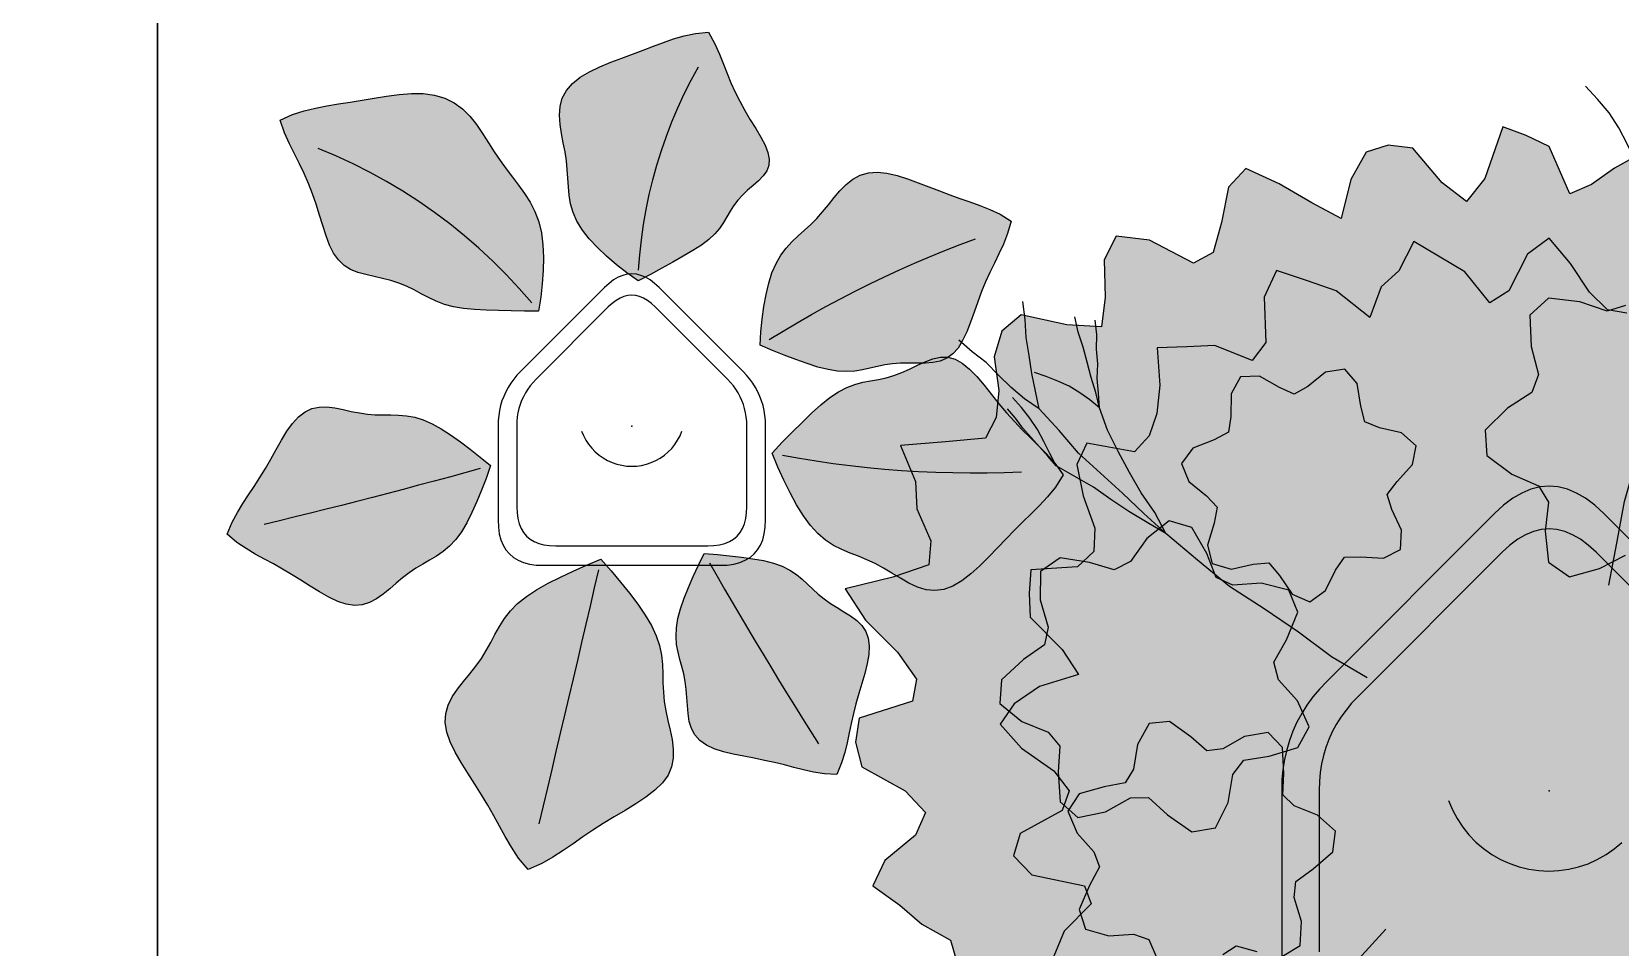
# Model space of a CAD drawing. Header units: millimetres. Extents: x 0 to 7631, y 0 to 3763.
# Drawn here: x 1554 to 2445, y 513 to 1026 of the extents above; entities that cross this region are included whole.
import ezdxf

# ---------------------------------------------------------------- set-up
doc = ezdxf.new("R2010")
doc.units = ezdxf.units.MM
for name, color, linetype, true_color in [('EH-PLANT-FILL', 9, 'Continuous', 0xa6e6bd), ('EH-PLANT-LEAVES', 103, 'Continuous', 0x4dcc7a), ('EH-PLANT-POT', 118, 'Continuous', 0x003b2b), ('EH-PLANT-STEMS', 37, 'Continuous', 0x8c5e36), ('PT Top Left', 52, 'Continuous', 0xcdcd00), ('Walls', 1, 'Continuous', 0xff0000)]:
    doc.layers.add(name, color=color, linetype=linetype, true_color=true_color)
doc.layers.add('Furniture Stretch', color=7, linetype='Continuous')
doc.layers.add('Rooms$Living Room', color=7, linetype='Continuous')

# ---------------------------------------------------------------- blocks, each defined once
blk = doc.blocks.new('EH_PLANT_BUSH')
at = {"layer": 'EH-PLANT-FILL'}
for points in [[(370.939, 0), (357.198, 12.474), (355.994, 24.894), (376.85, 39.609), (396.674, 55.749), (380.766, 67.139), (365.943, 77.784), (357.38, 89.105), (356.213, 102.142), (368.891, 119.86), (375.721, 136.751), (368.229, 148.774), (347.556, 154.742), (327.808, 159.883), (334.781, 178.006), (346.344, 199.962), (341.12, 213.155), (333.237, 224.771), (312.321, 226.915), (293.937, 229.649), (285.77, 239.79), (286.985, 258.403), (295.095, 284.97), (278.401, 288.293), (249.825, 277.458), (235.828, 281.049), (229.798, 294.128), (225.43, 310.278), (222.503, 329.875), (207.612, 332.249), (179.773, 311.376), (163.916, 308.282), (159.248, 326.508), (149.835, 336.535), (141.273, 349.663), (126.781, 348.327), (107.7, 331.465), (92.855, 323.825), (82.379, 330.404), (74.925, 352.495), (66.031, 374.481), (50.094, 356.434), (36.669, 348.878), (23.758, 339.753), (11.68, 334.457), (0, 361.036), (-12.82, 367.105), (-26.014, 372.024), (-36.061, 343.101), (-46.399, 330.148), (-60.076, 340.708), (-76.525, 360.02), (-90.19, 361.73), (-102.619, 357.876), (-111.276, 342.472), (-116.707, 320.649), (-133.082, 329.389), (-151.463, 340.191), (-170.086, 348.727), (-179.808, 338.17), (-183.837, 318.414), (-188.491, 301.648), (-199.429, 295.666), (-224.198, 308.582), (-242.738, 310.691), (-249.641, 297.511), (-249.033, 276.579), (-251.09, 260.011), (-270.426, 261.148), (-296.181, 266.683), (-306.982, 257.588), (-311.272, 243.192), (-308.66, 224.255), (-310.165, 209.209), (-316.129, 197.539), (-338.511, 195.44), (-363.698, 193.382), (-355.439, 173.359), (-354.609, 157.882), (-346.674, 140.065), (-347.908, 126.628), (-368.055, 119.588), (-394.744, 113.191), (-383.384, 95.588), (-365.464, 77.682), (-354.788, 62.559), (-357.038, 50.178), (-386.991, 40.674), (-389.079, 27.207), (-385.446, 13.46), (-361.216, 0), (-349.713, -12.212), (-355.291, -24.844), (-372.572, -39.159), (-379.199, -53.293), (-364.084, -64.198), (-351.766, -74.77), (-335.726, -83.706), (-332.303, -95.286), (-345.005, -112.099), (-344.818, -125.503), (-342.406, -138.341), (-323.749, -144.142), (-299.425, -146.039), (-307.162, -163.321), (-313.806, -181.176), (-313.094, -195.643), (-307.527, -207.43), (-285.733, -207.597), (-265.51, -207.439), (-268.325, -225.151), (-270.053, -243.157), (-268.235, -259.031), (-253.386, -262.389), (-234.955, -260.944), (-223.918, -266.855), (-213.32, -273.037), (-219.326, -301.876), (-219.538, -325.478), (-201.284, -322.121), (-181.66, -314.645), (-170.176, -320.054), (-160.7, -329.483), (-157.995, -354.862), (-148.556, -367.689), (-135.266, -371.641), (-117.666, -362.138), (-102.002, -355.722), (-89.207, -357.791), (-81.328, -382.618), (-70.192, -398.078), (-56.712, -403.528), (-40.733, -387.546), (-25.92, -370.671), (-13.084, -374.677), (0, -392.326), (14.168, -405.727), (28.061, -401.286), (40.392, -384.3), (50.604, -360.066), (64.017, -363.059), (82.018, -385.866), (97.332, -390.379), (109.774, -382.827), (115.146, -354.383), (124.056, -340.842), (139.332, -344.858), (158.301, -355.55), (174.467, -357.711), (178.124, -335.003), (184.362, -319.324), (184.444, -295.173), (197.275, -292.472), (218.912, -301.307), (232.932, -298.14), (240.07, -286.104), (235.515, -261.566), (239.048, -247.541), (246.301, -237.85), (273.386, -246.157), (289.705, -243.092), (286.335, -223.709), (280.152, -203.542), (276.332, -186.388), (287.499, -179.649), (316.753, -182.877), (334.342, -177.773), (327.532, -159.748), (317.021, -141.147), (313.931, -126.836), (328.882, -119.703), (349.178, -113.455), (362.024, -103.809), (360.077, -89.777), (350.724, -74.549), (340.108, -59.97), (349.585, -49.131), (365.891, -38.457), (392.499, -27.446), (387.793, -13.542), (359.574, 0)], [(298.472, 0), (305.719, 12.32), (325.356, 26.265), (333.147, 40.451), (315.593, 51.289), (295.103, 60.246), (282.05, 69.519), (297.434, 86.153), (305.806, 102.093), (301.635, 114.395), (287.988, 122.7), (267.996, 127.166), (254.783, 133.72), (259.292, 149.703), (267.658, 169.257), (268.049, 185.021), (244.332, 183.604), (221.411, 180.776), (206.999, 183.385), (208.252, 200.029), (214.08, 222.88), (202.473, 228.544), (186.692, 228.657), (166.435, 221.485), (153.993, 223.097), (152.783, 241.608), (149.917, 259.663), (141.576, 269.751), (126.147, 265.85), (107.551, 252.432), (92.25, 243.242), (88.253, 264.351), (81.907, 282.777), (71.628, 290.608), (57.293, 280.641), (43.495, 267.638), (32.723, 269.501), (22.549, 279.323), (11.903, 295.382), (0, 309.731), (-12.119, 300.739), (-22.616, 280.149), (-33.195, 273.384), (-47.259, 290.799), (-61.055, 299.066), (-75.873, 307.829), (-84.373, 291.288), (-94.296, 282.451), (-100.597, 265.252), (-119.361, 280.152), (-135.578, 285.725), (-152.972, 291.464), (-159.728, 276.656), (-158.824, 251.161), (-166.48, 241.187), (-187.476, 249.486), (-203.1, 248.752), (-219.808, 248.112), (-218.274, 227.247), (-220.096, 211.405), (-224.399, 198.8), (-232.564, 189.883), (-259.271, 194.83), (-264.927, 182.866), (-261.261, 165.211), (-254.717, 147.061), (-255.266, 133.974), (-264.482, 125.498), (-290.711, 123.861), (-291.607, 110.592), (-291.137, 97.196), (-273.044, 79.088), (-264.002, 65.071), (-285.798, 58.346), (-300.114, 48.773), (-307.836, 37.378), (-295.993, 23.895), (-277.805, 11.195), (-269.185, 0), (-273.107, -11.006), (-296.684, -23.951), (-300.434, -36.479), (-290.111, -47.148), (-260.608, -53.204), (-256.781, -63.291), (-272.017, -78.791), (-277.804, -92.745), (-279.959, -106.175), (-266.745, -113.65), (-248.724, -118.021), (-245.147, -128.663), (-246.92, -142.559), (-251.321, -158.926), (-258.664, -178.543), (-242.787, -182.443), (-224.566, -183.352), (-209.784, -185.852), (-211.723, -203.363), (-217.822, -226.777), (-209.296, -236.247), (-194.276, -237.945), (-175.822, -233.976), (-166.998, -241.938), (-162.077, -256.304), (-161.424, -279.594), (-150.657, -287.053), (-138.907, -292.74), (-118.598, -278.359), (-106.477, -280.757), (-98.022, -293.612), (-91.827, -317.024), (-77.807, -315.676), (-64.49, -315.895), (-47.224, -290.583), (-35.498, -292.351), (-24.621, -304.983), (-12.936, -321.01), (0, -320.787), (12.577, -312.092), (23.885, -295.868), (34.457, -283.778), (46.491, -286.072), (61.702, -302.238), (74.713, -303.123), (85.001, -293.456), (89.897, -269.276), (96.233, -253.745), (111.156, -260.894), (126.735, -267.088), (140.047, -266.837), (147.637, -255.715), (148.718, -235.179), (150.125, -217.493), (167.903, -223.438), (183.283, -224.482), (199.848, -225.582), (201.433, -209.714), (199.204, -191.338), (201.19, -178.239), (211.686, -172.836), (236.769, -177.921), (255.035, -176.038), (246.731, -156.023), (238.564, -137.735), (238.511, -125.18), (256.977, -121.937), (286.201, -121.939), (295.921, -112.228), (288.827, -96.425), (280.492, -81.245), (276.334, -68.11), (296.416, -60.514), (309.275, -50.262), (321.868, -39.082), (316.727, -25.569), (300.373, -12.105), (291.297, 0)], [(130.507, 202.046), (129.591, 212.723), (138.173, 226.543), (144.076, 243.134), (137.095, 255.457), (119.849, 258.732), (103.492, 258.144), (94.573, 264.084), (89.119, 279.41), (79.828, 294.371), (65.841, 296.596), (52.527, 285.154), (42.789, 271.999), (32.584, 268.73), (17.201, 274.021), (-0.288, 276.084), (-10.749, 266.536), (-10.104, 248.994), (-5.89, 233.178), (-9.698, 223.161), (-23.426, 214.433), (-35.943, 202.046), (-35, 187.914), (-20.883, 177.481), (-5.89, 170.914), (-0.433, 161.692), (-2.168, 145.517), (-0.288, 128.007), (11.348, 119.934), (28.308, 124.466), (42.789, 132.093), (53.402, 130.61), (64.966, 119.169), (79.828, 109.721), (93.395, 113.785), (100.426, 129.87), (103.492, 145.948), (111.268, 153.321), (127.424, 155.229), (144.076, 160.957), (149.358, 174.099), (141.166, 189.624)], [(-85.309, 173.307), (-76.685, 182.744), (-74.61, 193.26), (-82.773, 200.528), (-95.172, 203.391), (-103.355, 206.656), (-105.636, 215.517), (-107.637, 228.144), (-114.566, 236.322), (-125.337, 234.472), (-135.306, 226.563), (-142.961, 222.201), (-151.311, 225.941), (-162.431, 232.25), (-173.145, 231.932), (-178.413, 222.357), (-178.446, 209.632), (-179.808, 200.927), (-187.939, 196.732), (-199.804, 191.971), (-206.236, 183.396), (-202.035, 173.307), (-192.106, 165.347), (-186.15, 158.855), (-187.939, 149.883), (-191.615, 137.638), (-188.921, 127.263), (-178.413, 124.257), (-166, 127.056), (-157.21, 127.666), (-151.311, 120.673), (-144.029, 110.164), (-134.238, 105.802), (-125.337, 112.142), (-119.786, 123.593), (-114.782, 130.845), (-105.636, 131.098), (-92.88, 130.239), (-83.365, 135.173), (-82.773, 146.086), (-88.264, 157.565), (-90.814, 165.999)], [(-151.856, 62.191), (-154.363, 72.049), (-147.227, 84.566), (-140.976, 100.134), (-146.051, 112.449), (-161.526, 116.229), (-177.425, 115.285), (-186.695, 119.471), (-192.032, 132.855), (-200.306, 147.448), (-213.098, 151.159), (-225.702, 141.416), (-234.876, 128.398), (-243.929, 123.76), (-257.72, 127.932), (-274.289, 130.562), (-285.166, 122.874), (-285.407, 106.945), (-280.949, 91.656), (-282.967, 81.687), (-294.828, 73.505), (-307.214, 62.191), (-307.986, 48.894), (-295.682, 38.774), (-280.949, 32.727), (-274.413, 24.933), (-275.412, 10.559), (-274.289, -6.179), (-264.374, -15.073), (-248.79, -11.764), (-234.876, -4.015), (-224.708, -3.765), (-214.092, -13.507), (-200.306, -23.065), (-187.17, -20.858), (-180.042, -6.612), (-177.425, 9.098), (-171.28, 17.204), (-157.045, 19.429), (-140.976, 24.249), (-134.512, 35.894), (-141.205, 50.35)], [(-121.391, -34.166), (-119.856, -22.662), (-129.918, -13.726), (-142.931, -8.521), (-149.328, -2.221), (-148.864, 9.74), (-149.552, 24.309), (-157.589, 32.682), (-170.849, 30.387), (-183.032, 23.458), (-191.946, 22.385), (-201.008, 30.206), (-212.827, 38.751), (-224.385, 37.687), (-230.857, 25.89), (-233.036, 12.045), (-237.755, 4.406), (-249.52, 2.197), (-263.57, -1.715), (-269.944, -11.414), (-264.756, -23.831), (-255.291, -34.166), (-252.26, -42.619), (-257.869, -53.194), (-263.57, -66.618), (-259.961, -77.649), (-247.019, -81.334), (-233.036, -80.378), (-224.539, -83.278), (-219.768, -94.257), (-212.827, -107.084), (-201.952, -111.14), (-191.002, -103.319), (-183.032, -91.791), (-175.466, -86.956), (-163.908, -90.07), (-149.552, -92.642), (-139.6, -86.669), (-138.887, -73.231), (-142.931, -59.812), (-141.994, -50.882), (-132.353, -43.787)]]:
    blk.add_hatch(color=256, dxfattribs=at).paths.add_polyline_path(points, flags=0)
at = {"layer": 'EH-PLANT-LEAVES'}
for points in [[(50.094, 356.434), (36.669, 348.878), (23.758, 339.753), (11.68, 334.457), (0, 361.036), (-12.82, 367.105), (-26.014, 372.024), (-36.061, 343.101), (-46.399, 330.148), (-60.076, 340.708), (-76.525, 360.02), (-90.19, 361.73), (-102.619, 357.876), (-111.276, 342.472), (-116.707, 320.649), (-133.082, 329.389), (-151.463, 340.191), (-170.086, 348.727), (-179.808, 338.17), (-183.837, 318.414), (-188.491, 301.648), (-199.429, 295.666), (-224.198, 308.582), (-242.738, 310.691), (-249.641, 297.511), (-249.033, 276.579), (-251.09, 260.011), (-270.426, 261.148), (-296.181, 266.683), (-306.982, 257.588), (-311.272, 243.192), (-308.66, 224.255), (-310.165, 209.209), (-316.129, 197.539), (-338.511, 195.44), (-363.698, 193.382), (-355.439, 173.359), (-354.609, 157.882), (-346.674, 140.065), (-347.908, 126.628), (-368.055, 119.588), (-394.744, 113.191), (-383.384, 95.588), (-365.464, 77.682), (-354.788, 62.559), (-357.038, 50.178), (-386.991, 40.674), (-389.079, 27.207), (-385.446, 13.46), (-361.216, 0), (-349.713, -12.212), (-355.291, -24.844), (-372.572, -39.159), (-379.199, -53.293), (-364.084, -64.198), (-351.766, -74.77), (-335.726, -83.706), (-332.303, -95.286)], [(43.495, 267.638), (32.723, 269.501), (22.549, 279.323), (11.903, 295.382), (0, 309.731), (-12.119, 300.739), (-22.616, 280.149), (-33.195, 273.384), (-47.259, 290.799), (-61.055, 299.066), (-75.873, 307.829), (-84.373, 291.288), (-94.296, 282.451), (-100.597, 265.252), (-119.361, 280.152), (-135.578, 285.725), (-152.972, 291.464), (-159.728, 276.656), (-158.824, 251.161), (-166.48, 241.187), (-187.476, 249.486), (-203.1, 248.752), (-219.808, 248.112), (-218.274, 227.247), (-220.096, 211.405), (-224.399, 198.8), (-232.564, 189.883), (-259.271, 194.83), (-264.927, 182.866), (-261.261, 165.211), (-254.717, 147.061), (-255.266, 133.974), (-264.482, 125.498), (-290.711, 123.861), (-291.607, 110.592), (-291.137, 97.196), (-273.044, 79.088), (-264.002, 65.071), (-285.798, 58.346), (-300.114, 48.773), (-307.836, 37.378), (-295.993, 23.895), (-277.805, 11.195), (-269.185, 0), (-273.107, -11.006), (-296.684, -23.951), (-300.434, -36.479), (-290.111, -47.148), (-260.608, -53.204), (-256.781, -63.291), (-272.017, -78.791), (-277.804, -92.745)], [(42.789, 271.999), (32.584, 268.73), (17.201, 274.021), (-0.288, 276.084), (-10.749, 266.536), (-10.104, 248.994), (-5.89, 233.178), (-9.698, 223.161), (-23.426, 214.433), (-35.943, 202.046), (-35, 187.914), (-20.883, 177.481), (-5.89, 170.914), (-0.433, 161.692), (-2.168, 145.517), (-0.288, 128.007), (11.348, 119.934), (28.308, 124.466), (42.789, 132.093)], [(-183.032, -91.791), (-175.466, -86.956), (-163.908, -90.07)], [(-149.552, -92.642), (-139.6, -86.669), (-138.887, -73.231), (-142.931, -59.812), (-141.994, -50.882), (-132.353, -43.787), (-121.391, -34.166), (-119.856, -22.662), (-129.918, -13.726), (-142.931, -8.521), (-149.328, -2.221), (-148.864, 9.74), (-149.552, 24.309), (-157.589, 32.682), (-170.849, 30.387), (-183.032, 23.458), (-191.946, 22.385), (-201.008, 30.206), (-212.827, 38.751), (-224.385, 37.687), (-230.857, 25.89), (-233.036, 12.045), (-237.755, 4.406), (-249.52, 2.197), (-263.57, -1.715), (-269.944, -11.414), (-264.756, -23.831), (-255.291, -34.166), (-252.26, -42.619), (-257.869, -53.194), (-263.57, -66.618), (-259.961, -77.649), (-247.019, -81.334), (-233.036, -80.378), (-224.539, -83.278), (-219.768, -94.257)]]:
    blk.add_lwpolyline(points, dxfattribs=at)
for points in [[(-85.309, 173.307), (-76.685, 182.744), (-74.61, 193.26), (-82.773, 200.528), (-95.172, 203.391), (-103.355, 206.656), (-105.636, 215.517), (-107.637, 228.144), (-114.566, 236.322), (-125.337, 234.472), (-135.306, 226.563), (-142.961, 222.201), (-151.311, 225.941), (-162.431, 232.25), (-173.145, 231.932), (-178.413, 222.357), (-178.446, 209.632), (-179.808, 200.927), (-187.939, 196.732), (-199.804, 191.971), (-206.236, 183.396), (-202.035, 173.307), (-192.106, 165.347), (-186.15, 158.855), (-187.939, 149.883), (-191.615, 137.638), (-188.921, 127.263), (-178.413, 124.257), (-166, 127.056), (-157.21, 127.666), (-151.311, 120.673), (-144.029, 110.164), (-134.238, 105.802), (-125.337, 112.142), (-119.786, 123.593), (-114.782, 130.845), (-105.636, 131.098), (-92.88, 130.239), (-83.365, 135.173), (-82.773, 146.086), (-88.264, 157.565), (-90.814, 165.999)], [(-151.856, 62.191), (-154.363, 72.049), (-147.227, 84.566), (-140.976, 100.134), (-146.051, 112.449), (-161.526, 116.229), (-177.425, 115.285), (-186.695, 119.471), (-192.032, 132.855), (-200.306, 147.448), (-213.098, 151.159), (-225.702, 141.416), (-234.876, 128.398), (-243.929, 123.76), (-257.72, 127.932), (-274.289, 130.562), (-285.166, 122.874), (-285.407, 106.945), (-280.949, 91.656), (-282.967, 81.687), (-294.828, 73.505), (-307.214, 62.191), (-307.986, 48.894), (-295.682, 38.774), (-280.949, 32.727), (-274.413, 24.933), (-275.412, 10.559), (-274.289, -6.179), (-264.374, -15.073), (-248.79, -11.764), (-234.876, -4.015), (-224.708, -3.765), (-214.092, -13.507), (-200.306, -23.065), (-187.17, -20.858), (-180.042, -6.612), (-177.425, 9.098), (-171.28, 17.204), (-157.045, 19.429), (-140.976, 24.249), (-134.512, 35.894), (-141.205, 50.35)]]:
    blk.add_lwpolyline(points, close=True, dxfattribs=at)
at = {"layer": 'EH-PLANT-POT'}
for points in [[(124.756, 61.244), (30.653, 155.347), (25.544, 160.03), (20.435, 163.862), (15.327, 166.842), (10.218, 168.971), (5.109, 170.248), (0, 170.673), (-5.109, 170.248), (-10.218, 168.971), (-15.327, 166.842), (-20.435, 163.862), (-25.544, 160.03), (-30.653, 155.347), (-124.756, 61.244), (-128.788, 56.964), (-132.47, 52.539), (-135.8, 47.968), (-138.781, 43.253), (-141.41, 38.392), (-143.689, 33.386), (-145.617, 28.235), (-147.195, 22.938), (-148.422, 17.496), (-149.299, 11.91), (-149.825, 6.177), (-150, 0.3), (-150, -105)], [(107.29, 52.67), (26.362, 133.598), (21.968, 137.626), (17.574, 140.921), (13.181, 143.484), (8.787, 145.315), (4.394, 146.413), (0, 146.779), (-4.394, 146.413), (-8.787, 145.315), (-13.181, 143.484), (-17.574, 140.921), (-21.968, 137.626), (-26.362, 133.598), (-107.29, 52.67), (-110.758, 48.989), (-113.924, 45.183), (-116.788, 41.253), (-119.351, 37.197), (-121.613, 33.017), (-123.573, 28.712), (-125.231, 24.282), (-126.588, 19.727), (-127.643, 15.047), (-128.397, 10.242), (-128.849, 5.313), (-129, 0.258), (-129, -90.3)], [(-56.395, -5.484), (-54.227, -10.679), (-51.582, -15.647), (-48.484, -20.346), (-44.958, -24.734), (-41.037, -28.772), (-36.754, -32.425), (-32.149, -35.66), (-27.26, -38.45), (-22.131, -40.769), (-16.808, -42.598), (-11.336, -43.919), (-5.765, -44.722), (-0.143, -45), (5.48, -44.749), (11.055, -43.973), (16.532, -42.677), (21.864, -40.874), (27.004, -38.58), (31.906, -35.813), (36.527, -32.6), (40.827, -28.968)]]:
    blk.add_lwpolyline(points, dxfattribs=at)
at = {"layer": 'EH-PLANT-STEMS'}
for points in [[(52.795, 344.749), (48.129, 353.606), (43.746, 362.606), (39.177, 371.513), (33.581, 379.814), (27.116, 387.457), (20.394, 394.876)], [(-285.985, 214.026), (-287.974, 223.963), (-290.047, 233.883), (-291.557, 243.905), (-293.217, 253.902), (-293.933, 264.011), (-295.074, 274.081)], [(-252.13, 214.576), (-254.3, 223.119), (-256.922, 231.534), (-259.02, 240.095), (-261.368, 248.591), (-264.117, 256.965), (-266.044, 265.566)], [(-252.13, 214.576), (-252.71, 222.78), (-253.415, 230.975), (-253.148, 239.195), (-253.783, 247.395), (-253.659, 255.619), (-254.668, 263.782)], [(-285.985, 214.026), (-294.143, 219.62), (-301.733, 225.963), (-308.876, 232.806), (-315.753, 239.916), (-323.518, 246.044), (-330.995, 252.52)], [(33.413, 115.254), (38.015, 138.641), (42.296, 162.088), (48.796, 185.02), (57.379, 207.256), (64.911, 229.87), (69.266, 253.304)], [(-252.13, 214.576), (-257.512, 219.023), (-263.287, 222.946), (-269.2, 226.657), (-275.533, 229.596), (-282.004, 232.216), (-288.631, 234.411)], [(-276.538, 182.163), (-281.161, 187.421), (-285.743, 192.715), (-290.482, 197.869), (-295.087, 203.143), (-299.237, 208.782), (-303.795, 214.096)], [(-276.538, 182.163), (-279.982, 188.923), (-283.321, 195.736), (-287.011, 202.364), (-291.171, 208.709), (-295.838, 214.691), (-300.968, 220.281)], [(-214.927, 144.188), (-227.217, 155.383), (-239.292, 166.811), (-251.563, 178.027), (-263.869, 189.205), (-274.714, 201.805), (-285.985, 214.026)], [(-214.927, 144.188), (-221.204, 155.926), (-228.811, 166.849), (-235.431, 178.398), (-241.711, 190.135), (-247.691, 202.027), (-252.13, 214.576)], [(-214.927, 144.188), (-225.344, 150.287), (-235.712, 156.47), (-245.787, 163.12), (-255.577, 170.184), (-266.084, 176.127), (-276.538, 182.163)], [(-101.993, 63.226), (-121.983, 75.009), (-140.567, 88.906), (-159.776, 101.924), (-179.352, 114.384), (-197.215, 129.196), (-214.927, 144.188)], [(-91.537, -77.594), (-106.94, -94.418), (-121.361, -112.089), (-133.448, -131.432), (-143.729, -151.793), (-155.014, -171.615), (-168.528, -189.989)]]:
    blk.add_lwpolyline(points, dxfattribs=at)
blk = doc.blocks.new('EH_PLANT_BROADLEAF')
at = {"layer": 'EH-PLANT-FILL'}
for points in [[(3.559, 81.43), (-2.852, 85.895), (-8.628, 90.481), (-14.147, 95.199), (-19.286, 100.028), (-23.863, 104.935), (-27.715, 109.88), (-30.737, 114.822), (-32.915, 119.729), (-34.326, 124.584), (-35.134, 129.388), (-35.556, 134.16), (-35.826, 138.934), (-36.152, 143.752), (-36.675, 148.65), (-37.448, 153.65), (-38.413, 158.75), (-39.418, 163.918), (-40.236, 169.093), (-40.602, 174.192), (-40.256, 179.117), (-38.989, 183.773), (-36.674, 188.079), (-33.287, 191.987), (-28.912, 195.48), (-23.72, 198.584), (-17.945, 201.356), (-11.842, 203.875), (-5.647, 206.227), (0.463, 208.485), (6.388, 210.697), (12.124, 212.874), (17.75, 214.986), (23.41, 216.964), (29.297, 218.706), (35.644, 220.077), (43.057, 220.72), (46.606, 214.229), (49.179, 208.418), (51.384, 202.932), (53.453, 197.636), (55.578, 192.429), (57.907, 187.244), (60.518, 182.052), (63.406, 176.865), (66.474, 171.731), (69.543, 166.726), (72.38, 161.936), (74.729, 157.442), (76.357, 153.302), (77.093, 149.542), (76.854, 146.149), (75.663, 143.074), (73.649, 140.237), (71.021, 137.545), (68.039, 134.902), (64.968, 132.225), (62.036, 129.454), (59.397, 126.559), (57.105, 123.54), (55.111, 120.419), (53.272, 117.234), (51.382, 114.027), (49.206, 110.835), (46.527, 107.677), (43.183, 104.556), (39.095, 101.456), (34.28, 98.346), (28.84, 95.186), (22.94, 91.938), (16.761, 88.571), (10.427, 85.064)], [(-52.359, 64.514), (-60.185, 64.508), (-67.566, 64.673), (-74.767, 64.799), (-81.712, 64.964), (-88.285, 65.292), (-94.389, 65.901), (-99.973, 66.877), (-105.042, 68.253), (-109.664, 69.999), (-113.955, 72.027), (-118.06, 74.202), (-122.129, 76.373), (-126.288, 78.395), (-130.616, 80.161), (-135.136, 81.628), (-139.808, 82.825), (-144.538, 83.86), (-149.195, 84.899), (-153.635, 86.15), (-157.727, 87.825), (-161.375, 90.108), (-164.534, 93.129), (-167.215, 96.937), (-169.489, 101.497), (-171.464, 106.697), (-173.276, 112.364), (-175.062, 118.3), (-176.94, 124.312), (-178.994, 130.247), (-181.265, 136.014), (-183.751, 141.601), (-186.409, 147.073), (-189.175, 152.56), (-191.97, 158.24), (-194.706, 164.341), (-197.158, 171.457), (-190.294, 174.667), (-183.767, 176.736), (-177.356, 178.257), (-170.973, 179.46), (-164.542, 180.524), (-157.999, 181.578), (-151.305, 182.69), (-144.459, 183.847), (-137.502, 184.961), (-130.52, 185.878), (-123.635, 186.406), (-116.983, 186.349), (-110.703, 185.535), (-104.905, 183.852), (-99.66, 181.267), (-94.981, 177.83), (-90.826, 173.671), (-87.099, 168.976), (-83.671, 163.958), (-80.4, 158.826), (-77.155, 153.748), (-73.846, 148.831), (-70.433, 144.108), (-66.939, 139.534), (-63.446, 135.006), (-60.083, 130.38), (-56.998, 125.504), (-54.339, 120.246), (-52.225, 114.52), (-50.722, 108.297), (-49.839, 101.61), (-49.525, 94.547), (-49.684, 87.228), (-50.204, 79.777), (-51.006, 72.276)], [(71.916, 45.285), (72.367, 52.869), (73.169, 60.012), (74.132, 67.012), (75.31, 73.77), (76.784, 80.137), (78.627, 85.976), (80.877, 91.196), (83.533, 95.775), (86.548, 99.771), (89.842, 103.309), (93.308, 106.564), (96.839, 109.729), (100.339, 112.976), (103.747, 116.43), (107.044, 120.137), (110.256, 124.055), (113.452, 128.056), (116.73, 131.945), (120.201, 135.488), (123.971, 138.452), (128.121, 140.64), (132.696, 141.923), (137.696, 142.261), (143.076, 141.71), (148.76, 140.406), (154.644, 138.547), (160.623, 136.356), (166.6, 134.043), (172.506, 131.773), (178.303, 129.637), (183.991, 127.646), (189.603, 125.724), (195.196, 123.731), (200.844, 121.478), (206.632, 118.727), (212.783, 114.859), (210.755, 107.902), (208.381, 102.016), (205.885, 96.583), (203.352, 91.365), (200.856, 86.172), (198.454, 80.864), (196.18, 75.368), (194.033, 69.691), (191.977, 63.927), (189.942, 58.241), (187.832, 52.841), (185.541, 47.953), (182.967, 43.772), (180.033, 40.436), (176.695, 38.002), (172.952, 36.427), (168.851, 35.585), (164.473, 35.279), (159.922, 35.274), (155.312, 35.338), (150.739, 35.275), (146.274, 34.957), (141.943, 34.344), (137.727, 33.481), (133.563, 32.492), (129.359, 31.551), (125.006, 30.851), (120.399, 30.565), (115.456, 30.82), (110.131, 31.674), (104.423, 33.104), (98.372, 35.02), (92.049, 37.286), (85.536, 39.751), (78.888, 42.318)], [(78.645, -15.209), (84.418, -9.01), (89.999, -3.375), (95.468, 2.097), (100.808, 7.276), (105.995, 11.968), (111.012, 15.995), (115.855, 19.242), (120.538, 21.687), (125.087, 23.409), (129.537, 24.58), (133.927, 25.43), (138.292, 26.212), (142.658, 27.152), (147.038, 28.409), (151.431, 30.041), (155.825, 31.992), (160.203, 34.096), (164.542, 36.1), (168.825, 37.709), (173.041, 38.624), (177.192, 38.602), (181.286, 37.485), (185.344, 35.23), (189.391, 31.915), (193.452, 27.721), (197.55, 22.903), (201.703, 17.746), (205.919, 12.516), (210.201, 7.419), (214.547, 2.571), (218.953, -2.019), (223.415, -6.444), (227.934, -10.879), (232.517, -15.559), (237.179, -20.774), (241.961, -27.281), (237.632, -34.126), (233.181, -39.621), (228.649, -44.524), (224.052, -49.124), (219.397, -53.657), (214.685, -58.297), (209.914, -63.136), (205.079, -68.167), (200.178, -73.273), (195.215, -78.249), (190.198, -82.827), (185.147, -86.724), (180.083, -89.684), (175.032, -91.526), (170.021, -92.173), (165.069, -91.668), (160.187, -90.166), (155.375, -87.915), (150.624, -85.209), (145.915, -82.347), (141.229, -79.58), (136.546, -77.074), (131.856, -74.886), (127.158, -72.957), (122.466, -71.129), (117.805, -69.176), (113.212, -66.845), (108.725, -63.904), (104.379, -60.184), (100.203, -55.604), (96.209, -50.188), (92.393, -44.05), (88.741, -37.367), (85.227, -30.334), (81.835, -23.081)], [(-79.275, -22.154), (-81.698, -29.266), (-84.277, -35.862), (-86.916, -42.282), (-89.644, -48.418), (-92.505, -54.106), (-95.539, -59.198), (-98.769, -63.599), (-102.197, -67.29), (-105.803, -70.343), (-109.546, -72.9), (-113.372, -75.158), (-117.223, -77.331), (-121.049, -79.61), (-124.813, -82.129), (-128.505, -84.936), (-132.137, -87.983), (-135.748, -91.132), (-139.391, -94.17), (-143.132, -96.847), (-147.033, -98.915), (-151.145, -100.168), (-155.5, -100.473), (-160.103, -99.797), (-164.936, -98.202), (-169.956, -95.841), (-175.107, -92.929), (-180.329, -89.704), (-185.564, -86.389), (-190.769, -83.158), (-195.92, -80.108), (-201.017, -77.245), (-206.078, -74.491), (-211.142, -71.698), (-216.255, -68.668), (-221.476, -65.156), (-226.958, -60.521), (-224.199, -53.898), (-221.181, -48.388), (-218.057, -43.354), (-214.886, -38.547), (-211.715, -33.771), (-208.581, -28.878), (-205.503, -23.79), (-202.481, -18.513), (-199.492, -13.144), (-196.49, -7.856), (-193.421, -2.873), (-190.223, 1.566), (-186.838, 5.248), (-183.227, 8.019), (-179.37, 9.817), (-175.272, 10.675), (-170.965, 10.727), (-166.5, 10.177), (-161.939, 9.275), (-157.347, 8.27), (-152.78, 7.375), (-148.274, 6.728), (-143.843, 6.377), (-139.475, 6.275), (-135.135, 6.286), (-130.772, 6.22), (-126.328, 5.864), (-121.75, 5.02), (-116.996, 3.545), (-112.045, 1.37), (-106.901, -1.489), (-101.587, -4.936), (-96.141, -8.823), (-90.609, -12.985), (-85.019, -17.316)], [(-17.31, -74.63), (-11.505, -81.067), (-6.299, -87.368), (-1.296, -93.624), (3.377, -99.804), (7.534, -105.867), (11, -111.77), (13.668, -117.489), (15.518, -123.018), (16.63, -128.375), (17.173, -133.601), (17.374, -138.747), (17.479, -143.871), (17.71, -149.025), (18.221, -154.245), (19.067, -159.544), (20.194, -164.909), (21.44, -170.304), (22.561, -175.669), (23.269, -180.939), (23.278, -186.044), (22.351, -190.93), (20.337, -195.559), (17.196, -199.923), (13.004, -204.037), (7.936, -207.945), (2.24, -211.702), (-3.809, -215.375), (-9.955, -219.023), (-15.997, -222.694), (-21.826, -226.414), (-27.433, -230.185), (-32.907, -233.985), (-38.421, -237.776), (-44.199, -241.502), (-50.525, -245.096), (-58.131, -248.384), (-63.444, -242.025), (-67.477, -235.972), (-70.964, -230.051), (-74.188, -224.193), (-77.375, -218.346), (-80.695, -212.468), (-84.239, -206.539), (-87.998, -200.561), (-91.862, -194.559), (-95.631, -188.581), (-99.048, -182.689), (-101.838, -176.945), (-103.754, -171.409), (-104.621, -166.121), (-104.361, -161.098), (-103.017, -156.332), (-100.738, -151.785), (-97.761, -147.401), (-94.373, -143.114), (-90.861, -138.854), (-87.47, -134.566), (-84.361, -130.211), (-81.589, -125.776), (-79.099, -121.275), (-76.735, -116.744), (-74.278, -112.234), (-71.48, -107.804), (-68.113, -103.505), (-64.011, -99.377), (-59.093, -95.439), (-53.377, -91.685), (-46.973, -88.09), (-40.053, -84.612), (-32.805, -81.209), (-25.356, -77.851)], [(40.68, -71.469), (47.978, -71.916), (54.814, -72.609), (61.493, -73.376), (67.919, -74.274), (73.948, -75.387), (79.45, -76.792), (84.341, -78.54), (88.61, -80.641), (92.317, -83.064), (95.594, -85.733), (98.613, -88.55), (101.562, -91.404), (104.611, -94.196), (107.876, -96.857), (111.399, -99.36), (115.137, -101.729), (118.968, -104.036), (122.706, -106.394), (126.134, -108.932), (129.036, -111.783), (131.234, -115.057), (132.616, -118.827), (133.152, -123.113), (132.903, -127.885), (132.001, -133.064), (130.636, -138.538), (129.015, -144.182), (127.331, -149.877), (125.736, -155.531), (124.311, -161.091), (123.063, -166.554), (121.923, -171.96), (120.765, -177.39), (119.417, -182.95), (117.67, -188.774), (114.977, -195.209), (108.005, -194.862), (101.988, -193.898), (96.38, -192.664), (90.969, -191.296), (85.585, -189.898), (80.101, -188.552), (74.45, -187.298), (68.636, -186.131), (62.742, -185.001), (56.92, -183.815), (51.362, -182.453), (46.277, -180.791), (41.852, -178.717), (38.221, -176.151), (35.445, -173.064), (33.493, -169.477), (32.254, -165.46), (31.55, -161.126), (31.165, -156.606), (30.881, -152.03), (30.513, -147.512), (29.938, -143.121), (29.113, -138.884), (28.082, -134.773), (26.96, -130.718), (25.916, -126.621), (25.138, -122.372), (24.8, -117.87), (25.032, -113.043), (25.895, -107.857), (27.377, -102.323), (29.396, -96.491), (31.82, -90.44), (34.506, -84.253), (37.358, -77.987)]]:
    blk.add_hatch(color=256, dxfattribs=at).paths.add_polyline_path(points, flags=0)
at = {"layer": 'EH-PLANT-LEAVES', "color": 103, "true_color": 0x4dcc7a}
for points in [[(3.559, 81.43), (-2.852, 85.895), (-8.628, 90.481), (-14.147, 95.199), (-19.286, 100.028), (-23.863, 104.935), (-27.715, 109.88), (-30.737, 114.822), (-32.915, 119.729), (-34.326, 124.584), (-35.134, 129.388), (-35.556, 134.16), (-35.826, 138.934), (-36.152, 143.752), (-36.675, 148.65), (-37.448, 153.65), (-38.413, 158.75), (-39.418, 163.918), (-40.236, 169.093), (-40.602, 174.192), (-40.256, 179.117), (-38.989, 183.773), (-36.674, 188.079), (-33.287, 191.987), (-28.912, 195.48), (-23.72, 198.584), (-17.945, 201.356), (-11.842, 203.875), (-5.647, 206.227), (0.463, 208.485), (6.388, 210.697), (12.124, 212.874), (17.75, 214.986), (23.41, 216.964), (29.297, 218.706), (35.644, 220.077), (43.057, 220.72), (46.606, 214.229), (49.179, 208.418), (51.384, 202.932), (53.453, 197.636), (55.578, 192.429), (57.907, 187.244), (60.518, 182.052), (63.406, 176.865), (66.474, 171.731), (69.543, 166.726), (72.38, 161.936), (74.729, 157.442), (76.357, 153.302), (77.093, 149.542), (76.854, 146.149), (75.663, 143.074), (73.649, 140.237), (71.021, 137.545), (68.039, 134.902), (64.968, 132.225), (62.036, 129.454), (59.397, 126.559), (57.105, 123.54), (55.111, 120.419), (53.272, 117.234), (51.382, 114.027), (49.206, 110.835), (46.527, 107.677), (43.183, 104.556), (39.095, 101.456), (34.28, 98.346), (28.84, 95.186), (22.94, 91.938), (16.761, 88.571), (10.427, 85.064)], [(-52.359, 64.514), (-60.185, 64.508), (-67.566, 64.673), (-74.767, 64.799), (-81.712, 64.964), (-88.285, 65.292), (-94.389, 65.901), (-99.973, 66.877), (-105.042, 68.253), (-109.664, 69.999), (-113.955, 72.027), (-118.06, 74.202), (-122.129, 76.373), (-126.288, 78.395), (-130.616, 80.161), (-135.136, 81.628), (-139.808, 82.825), (-144.538, 83.86), (-149.195, 84.899), (-153.635, 86.15), (-157.727, 87.825), (-161.375, 90.108), (-164.534, 93.129), (-167.215, 96.937), (-169.489, 101.497), (-171.464, 106.697), (-173.276, 112.364), (-175.062, 118.3), (-176.94, 124.312), (-178.994, 130.247), (-181.265, 136.014), (-183.751, 141.601), (-186.409, 147.073), (-189.175, 152.56), (-191.97, 158.24), (-194.706, 164.341), (-197.158, 171.457), (-190.294, 174.667), (-183.767, 176.736), (-177.356, 178.257), (-170.973, 179.46), (-164.542, 180.524), (-157.999, 181.578), (-151.305, 182.69), (-144.459, 183.847), (-137.502, 184.961), (-130.52, 185.878), (-123.635, 186.406), (-116.983, 186.349), (-110.703, 185.535), (-104.905, 183.852), (-99.66, 181.267), (-94.981, 177.83), (-90.826, 173.671), (-87.099, 168.976), (-83.671, 163.958), (-80.4, 158.826), (-77.155, 153.748), (-73.846, 148.831), (-70.433, 144.108), (-66.939, 139.534), (-63.446, 135.006), (-60.083, 130.38), (-56.998, 125.504), (-54.339, 120.246), (-52.225, 114.52), (-50.722, 108.297), (-49.839, 101.61), (-49.525, 94.547), (-49.684, 87.228), (-50.204, 79.777), (-51.006, 72.276)], [(71.916, 45.285), (72.367, 52.869), (73.169, 60.012), (74.132, 67.012), (75.31, 73.77), (76.784, 80.137), (78.627, 85.976), (80.877, 91.196), (83.533, 95.775), (86.548, 99.771), (89.842, 103.309), (93.308, 106.564), (96.839, 109.729), (100.339, 112.976), (103.747, 116.43), (107.044, 120.137), (110.256, 124.055), (113.452, 128.056), (116.73, 131.945), (120.201, 135.488), (123.971, 138.452), (128.121, 140.64), (132.696, 141.923), (137.696, 142.261), (143.076, 141.71), (148.76, 140.406), (154.644, 138.547), (160.623, 136.356), (166.6, 134.043), (172.506, 131.773), (178.303, 129.637), (183.991, 127.646), (189.603, 125.724), (195.196, 123.731), (200.844, 121.478), (206.632, 118.727), (212.783, 114.859), (210.755, 107.902), (208.381, 102.016), (205.885, 96.583), (203.352, 91.365), (200.856, 86.172), (198.454, 80.864), (196.18, 75.368), (194.033, 69.691), (191.977, 63.927), (189.942, 58.241), (187.832, 52.841), (185.541, 47.953), (182.967, 43.772), (180.033, 40.436), (176.695, 38.002), (172.952, 36.427), (168.851, 35.585), (164.473, 35.279), (159.922, 35.274), (155.312, 35.338), (150.739, 35.275), (146.274, 34.957), (141.943, 34.344), (137.727, 33.481), (133.563, 32.492), (129.359, 31.551), (125.006, 30.851), (120.399, 30.565), (115.456, 30.82), (110.131, 31.674), (104.423, 33.104), (98.372, 35.02), (92.049, 37.286), (85.536, 39.751), (78.888, 42.318)], [(78.645, -15.209), (84.418, -9.01), (89.999, -3.375), (95.468, 2.097), (100.808, 7.276), (105.995, 11.968), (111.012, 15.995), (115.855, 19.242), (120.538, 21.687), (125.087, 23.409), (129.537, 24.58), (133.927, 25.43), (138.292, 26.212), (142.658, 27.152), (147.038, 28.409), (151.431, 30.041), (155.825, 31.992), (160.203, 34.096), (164.542, 36.1), (168.825, 37.709), (173.041, 38.624), (177.192, 38.602), (181.286, 37.485), (185.344, 35.23), (189.391, 31.915), (193.452, 27.721), (197.55, 22.903), (201.703, 17.746), (205.919, 12.516), (210.201, 7.419), (214.547, 2.571), (218.953, -2.019), (223.415, -6.444), (227.934, -10.879), (232.517, -15.559), (237.179, -20.774), (241.961, -27.281), (237.632, -34.126), (233.181, -39.621), (228.649, -44.524), (224.052, -49.124), (219.397, -53.657), (214.685, -58.297), (209.914, -63.136), (205.079, -68.167), (200.178, -73.273), (195.215, -78.249), (190.198, -82.827), (185.147, -86.724), (180.083, -89.684), (175.032, -91.526), (170.021, -92.173), (165.069, -91.668), (160.187, -90.166), (155.375, -87.915), (150.624, -85.209), (145.915, -82.347), (141.229, -79.58), (136.546, -77.074), (131.856, -74.886), (127.158, -72.957), (122.466, -71.129), (117.805, -69.176), (113.212, -66.845), (108.725, -63.904), (104.379, -60.184), (100.203, -55.604), (96.209, -50.188), (92.393, -44.05), (88.741, -37.367), (85.227, -30.334), (81.835, -23.081)], [(-79.275, -22.154), (-81.698, -29.266), (-84.277, -35.862), (-86.916, -42.282), (-89.644, -48.418), (-92.505, -54.106), (-95.539, -59.198), (-98.769, -63.599), (-102.197, -67.29), (-105.803, -70.343), (-109.546, -72.9), (-113.372, -75.158), (-117.223, -77.331), (-121.049, -79.61), (-124.813, -82.129), (-128.505, -84.936), (-132.137, -87.983), (-135.748, -91.132), (-139.391, -94.17), (-143.132, -96.847), (-147.033, -98.915), (-151.145, -100.168), (-155.5, -100.473), (-160.103, -99.797), (-164.936, -98.202), (-169.956, -95.841), (-175.107, -92.929), (-180.329, -89.704), (-185.564, -86.389), (-190.769, -83.158), (-195.92, -80.108), (-201.017, -77.245), (-206.078, -74.491), (-211.142, -71.698), (-216.255, -68.668), (-221.476, -65.156), (-226.958, -60.521), (-224.199, -53.898), (-221.181, -48.388), (-218.057, -43.354), (-214.886, -38.547), (-211.715, -33.771), (-208.581, -28.878), (-205.503, -23.79), (-202.481, -18.513), (-199.492, -13.144), (-196.49, -7.856), (-193.421, -2.873), (-190.223, 1.566), (-186.838, 5.248), (-183.227, 8.019), (-179.37, 9.817), (-175.272, 10.675), (-170.965, 10.727), (-166.5, 10.177), (-161.939, 9.275), (-157.347, 8.27), (-152.78, 7.375), (-148.274, 6.728), (-143.843, 6.377), (-139.475, 6.275), (-135.135, 6.286), (-130.772, 6.22), (-126.328, 5.864), (-121.75, 5.02), (-116.996, 3.545), (-112.045, 1.37), (-106.901, -1.489), (-101.587, -4.936), (-96.141, -8.823), (-90.609, -12.985), (-85.019, -17.316)], [(-17.31, -74.63), (-11.505, -81.067), (-6.299, -87.368), (-1.296, -93.624), (3.377, -99.804), (7.534, -105.867), (11, -111.77), (13.668, -117.489), (15.518, -123.018), (16.63, -128.375), (17.173, -133.601), (17.374, -138.747), (17.479, -143.871), (17.71, -149.025), (18.221, -154.245), (19.067, -159.544), (20.194, -164.909), (21.44, -170.304), (22.561, -175.669), (23.269, -180.939), (23.278, -186.044), (22.351, -190.93), (20.337, -195.559), (17.196, -199.923), (13.004, -204.037), (7.936, -207.945), (2.24, -211.702), (-3.809, -215.375), (-9.955, -219.023), (-15.997, -222.694), (-21.826, -226.414), (-27.433, -230.185), (-32.907, -233.985), (-38.421, -237.776), (-44.199, -241.502), (-50.525, -245.096), (-58.131, -248.384), (-63.444, -242.025), (-67.477, -235.972), (-70.964, -230.051), (-74.188, -224.193), (-77.375, -218.346), (-80.695, -212.468), (-84.239, -206.539), (-87.998, -200.561), (-91.862, -194.559), (-95.631, -188.581), (-99.048, -182.689), (-101.838, -176.945), (-103.754, -171.409), (-104.621, -166.121), (-104.361, -161.098), (-103.017, -156.332), (-100.738, -151.785), (-97.761, -147.401), (-94.373, -143.114), (-90.861, -138.854), (-87.47, -134.566), (-84.361, -130.211), (-81.589, -125.776), (-79.099, -121.275), (-76.735, -116.744), (-74.278, -112.234), (-71.48, -107.804), (-68.113, -103.505), (-64.011, -99.377), (-59.093, -95.439), (-53.377, -91.685), (-46.973, -88.09), (-40.053, -84.612), (-32.805, -81.209), (-25.356, -77.851)], [(40.68, -71.469), (47.978, -71.916), (54.814, -72.609), (61.493, -73.376), (67.919, -74.274), (73.948, -75.387), (79.45, -76.792), (84.341, -78.54), (88.61, -80.641), (92.317, -83.064), (95.594, -85.733), (98.613, -88.55), (101.562, -91.404), (104.611, -94.196), (107.876, -96.857), (111.399, -99.36), (115.137, -101.729), (118.968, -104.036), (122.706, -106.394), (126.134, -108.932), (129.036, -111.783), (131.234, -115.057), (132.616, -118.827), (133.152, -123.113), (132.903, -127.885), (132.001, -133.064), (130.636, -138.538), (129.015, -144.182), (127.331, -149.877), (125.736, -155.531), (124.311, -161.091), (123.063, -166.554), (121.923, -171.96), (120.765, -177.39), (119.417, -182.95), (117.67, -188.774), (114.977, -195.209), (108.005, -194.862), (101.988, -193.898), (96.38, -192.664), (90.969, -191.296), (85.585, -189.898), (80.101, -188.552), (74.45, -187.298), (68.636, -186.131), (62.742, -185.001), (56.92, -183.815), (51.362, -182.453), (46.277, -180.791), (41.852, -178.717), (38.221, -176.151), (35.445, -173.064), (33.493, -169.477), (32.254, -165.46), (31.55, -161.126), (31.165, -156.606), (30.881, -152.03), (30.513, -147.512), (29.938, -143.121), (29.113, -138.884), (28.082, -134.773), (26.96, -130.718), (25.916, -126.621), (25.138, -122.372), (24.8, -117.87), (25.032, -113.043), (25.895, -107.857), (27.377, -102.323), (29.396, -96.491), (31.82, -90.44), (34.506, -84.253), (37.358, -77.987)]]:
    blk.add_lwpolyline(points, close=True, dxfattribs=at)
at = {"layer": 'EH-PLANT-POT', "color": 118, "true_color": 0x003b2b}
for points in [[(-75, -52.5), (-74.823, -56.573), (-74.292, -60.292), (-73.406, -63.656), (-72.167, -66.667), (-70.573, -69.323), (-68.625, -71.625), (-66.323, -73.573), (-63.667, -75.167), (-60.656, -76.406), (-57.292, -77.292), (-53.573, -77.823), (-49.5, -78), (49.5, -78), (53.573, -77.823), (57.292, -77.292), (60.656, -76.406), (63.667, -75.167), (66.323, -73.573), (68.625, -71.625), (70.573, -69.323), (72.167, -66.667), (73.406, -63.656), (74.292, -60.292), (74.823, -56.573), (75, -52.5), (75, 0.15), (74.912, 3.089), (74.649, 5.955), (74.211, 8.748), (73.598, 11.469), (72.809, 14.117), (71.845, 16.693), (70.705, 19.196), (69.39, 21.626), (67.9, 23.984), (66.235, 26.269), (64.394, 28.482), (62.378, 30.622), (15.327, 77.673), (12.772, 80.015), (10.218, 81.931), (7.663, 83.421), (5.109, 84.485), (2.554, 85.124), (0, 85.337), (-2.554, 85.124), (-5.109, 84.485), (-7.663, 83.421), (-10.218, 81.931), (-12.772, 80.015), (-15.327, 77.673), (-62.378, 30.622), (-64.394, 28.482), (-66.235, 26.269), (-67.9, 23.984), (-69.39, 21.626), (-70.705, 19.196), (-71.845, 16.693), (-72.809, 14.117), (-73.598, 11.469), (-74.211, 8.748), (-74.649, 5.955), (-74.912, 3.089), (-75, 0.15)], [(-64.5, -45.15), (-64.348, -48.653), (-63.891, -51.851), (-63.129, -54.744), (-62.063, -57.333), (-60.693, -59.618), (-59.017, -61.597), (-57.038, -63.273), (-54.753, -64.643), (-52.164, -65.709), (-49.271, -66.471), (-46.073, -66.928), (-42.57, -67.08), (42.57, -67.08), (46.073, -66.928), (49.271, -66.471), (52.164, -65.709), (54.753, -64.643), (57.038, -63.273), (59.018, -61.597), (60.693, -59.618), (62.063, -57.333), (63.129, -54.744), (63.891, -51.851), (64.348, -48.653), (64.5, -45.15), (64.5, 0.129), (64.425, 2.656), (64.198, 5.121), (63.822, 7.523), (63.294, 9.863), (62.615, 12.141), (61.786, 14.356), (60.806, 16.509), (59.676, 18.599), (58.394, 20.626), (56.962, 22.592), (55.379, 24.494), (53.645, 26.335), (13.181, 66.799), (10.984, 68.813), (8.787, 70.461), (6.59, 71.742), (4.394, 72.657), (2.197, 73.207), (0, 73.39), (-2.197, 73.207), (-4.394, 72.657), (-6.59, 71.742), (-8.787, 70.461), (-10.984, 68.813), (-13.181, 66.799), (-53.645, 26.335), (-55.379, 24.494), (-56.962, 22.592), (-58.394, 20.626), (-59.676, 18.599), (-60.806, 16.509), (-61.786, 14.356), (-62.615, 12.141), (-63.294, 9.863), (-63.822, 7.523), (-64.198, 5.121), (-64.425, 2.656), (-64.5, 0.129)]]:
    blk.add_lwpolyline(points, close=True, dxfattribs=at)
blk.add_lwpolyline([(-28.198, -2.742), (-27.114, -5.339), (-25.791, -7.824), (-24.242, -10.173), (-22.479, -12.367), (-20.518, -14.386), (-18.377, -16.212), (-16.074, -17.83), (-13.63, -19.225), (-11.066, -20.385), (-8.404, -21.299), (-5.668, -21.96), (-2.883, -22.361), (-0.072, -22.5), (2.74, -22.375), (5.527, -21.986), (8.266, -21.339), (10.932, -20.437), (13.502, -19.29), (15.953, -17.907), (18.264, -16.3), (20.414, -14.484), (22.384, -12.474), (24.157, -10.289), (25.718, -7.947), (27.052, -5.469), (28.148, -2.877)], dxfattribs=at)
at = {"layer": 'EH-PLANT-STEMS', "color": 37, "true_color": 0x8c5e36}
for points in [[(3.821, 87.424), (4.471, 95.952), (5.396, 104.455), (6.595, 112.923), (8.068, 121.348), (9.812, 129.721), (11.825, 138.034), (14.107, 146.277), (16.654, 154.442), (19.463, 162.52), (22.532, 170.503), (25.858, 178.383), (29.436, 186.151), (33.264, 193.8), (37.337, 201.32)], [(-56.14, 69.173), (-63.138, 77.201), (-70.414, 84.979), (-77.959, 92.496), (-85.763, 99.744), (-93.818, 106.713), (-102.112, 113.394), (-110.635, 119.78), (-119.378, 125.862), (-128.33, 131.633), (-137.478, 137.087), (-146.813, 142.215), (-156.322, 147.012), (-165.993, 151.472), (-175.816, 155.589)], [(76.993, 48.482), (84.863, 53.281), (92.801, 57.967), (100.805, 62.539), (108.874, 66.995), (117.006, 71.335), (125.199, 75.558), (133.453, 79.663), (141.764, 83.649), (150.132, 87.516), (158.554, 91.262), (167.029, 94.887), (175.555, 98.389), (184.131, 101.77), (192.754, 105.026)], [(84.536, -16.348), (94.002, -18.019), (103.494, -19.535), (113.01, -20.897), (122.547, -22.104), (132.102, -23.154), (141.672, -24.049), (151.257, -24.788), (160.851, -25.371), (170.454, -25.797), (180.063, -26.067), (189.675, -26.18), (199.288, -26.137), (208.898, -25.937), (218.504, -25.58)], [(-85.053, -23.769), (-93.667, -26.153), (-102.287, -28.514), (-110.913, -30.854), (-119.545, -33.172), (-128.183, -35.467), (-136.826, -37.741), (-145.476, -39.993), (-154.131, -42.222), (-162.792, -44.43), (-171.458, -46.615), (-180.13, -48.778), (-188.807, -50.92), (-197.49, -53.039), (-206.178, -55.136)], [(43.648, -76.684), (47.854, -84.018), (52.084, -91.338), (56.337, -98.645), (60.614, -105.938), (64.914, -113.217), (69.238, -120.481), (73.586, -127.732), (77.957, -134.969), (82.351, -142.192), (86.769, -149.4), (91.21, -156.595), (95.674, -163.774), (100.161, -170.939), (104.672, -178.09)], [(-18.665, -80.475), (-21.031, -90.658), (-23.401, -100.84), (-25.775, -111.021), (-28.154, -121.201), (-30.536, -131.38), (-32.922, -141.558), (-35.312, -151.735), (-37.706, -161.911), (-40.104, -172.087), (-42.507, -182.261), (-44.913, -192.435), (-47.323, -202.607), (-49.738, -212.779), (-52.156, -222.949)]]:
    blk.add_lwpolyline(points, dxfattribs=at)

msp = doc.modelspace()

# ---------------------------------------------------------------- linework, layer by layer
at = {"layer": 'PT Top Left'}
for p in [(1891, 805), (2405.47, 600.68)]:
    msp.add_point(p, dxfattribs=at)
at = {"layer": 'Rooms$Living Room'}
msp.add_lwpolyline([(1624.99, 127), (5723.99, 127), (5723.99, 3635.63), (1624.99, 3635.63)], close=True, dxfattribs=at)
at = {"layer": 'Walls'}
msp.add_lwpolyline([(1530.99, 127), (1624.99, 127), (1624.99, 3635.63), (1530.99, 3635.63)], close=True, dxfattribs=at)

# ---------------------------------------------------------------- block references
at = {"layer": 'Furniture Stretch'}
for name, p in [('EH_PLANT_BROADLEAF', (1891, 805)), ('EH_PLANT_BUSH', (2405.47, 600.68))]:
    msp.add_blockref(name, p, dxfattribs=at)

doc.saveas('drawing.dxf')
